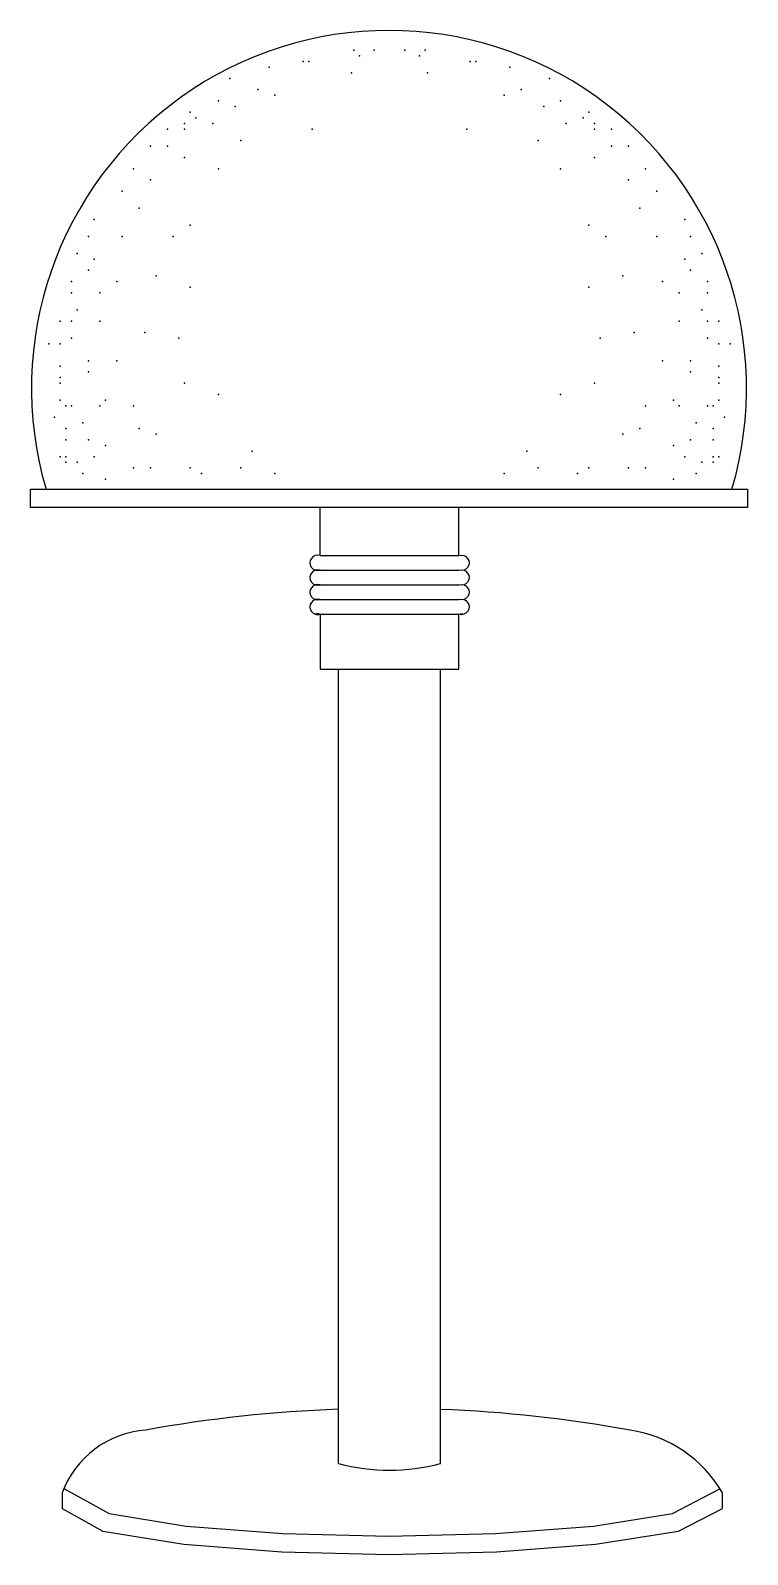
# Model space of a CAD drawing. Extents: x 344 to 683, y 1476 to 2198.
import ezdxf

# ---------------------------------------------------------------- set-up
doc = ezdxf.new("R2010")
doc.units = 0
doc.header["$MEASUREMENT"] = 0
for name, color, linetype in [('3', 3, 'CONTINUOUS'), ('7', 7, 'CONTINUOUS'), ('BH', 3, 'CONTINUOUS')]:
    doc.layers.add(name, color=color, linetype=linetype)

msp = doc.modelspace()

# ---------------------------------------------------------------- linework, layer by layer
at = {"layer": '3'}
for p, q in [((480.73, 1949.34), (546.5, 1949.34)), ((480.73, 1942.39), (546.5, 1942.39)), ((480.73, 1935.44), (546.5, 1935.44)), ((478.44, 1928.49), (546.5, 1928.49)), ((480.73, 1921.54), (546.5, 1921.54))]:
    msp.add_line(p, q, dxfattribs=at)
at = {"layer": '7'}
for p, q in [((480.73, 1949.34), (480.73, 1972.05)), ((546.5, 1949.34), (546.5, 1972.05)), ((489.42, 1519.5), (489.42, 1895.6)), ((537.81, 1519.5), (537.81, 1895.6))]:
    msp.add_line(p, q, dxfattribs=at)
msp.add_lwpolyline([(683.18, 1972.05), (343.55, 1972.05), (343.55, 1980.74), (683.18, 1980.74)], close=True, dxfattribs=at)
for points in [[(480.73, 1949.34, 1.382511), (480.73, 1942.39, 1.382511), (480.73, 1935.44, 1.382511), (480.73, 1928.49, 1.382511), (480.73, 1921.54, 0.160549), (478.44, 1921.54, 0.160549)], [(546.5, 1949.34, -1.382511), (546.5, 1942.39, -1.382511), (546.5, 1935.44, -1.382511), (546.5, 1928.49, -1.382511), (546.5, 1921.54, -0.160549), (548.79, 1921.54, -0.160549)], [(489.42, 1545.2, 0.035684), (398.18, 1535.33, 0.294236), (358.51, 1505.58), (358.51, 1498.27), (377.86, 1487.52), (416.22, 1481.27), (462.63, 1477.63), (513.36, 1476.43), (564.28, 1477.63), (611.23, 1481.27), (650.41, 1487.49), (671.25, 1498.27), (671.25, 1505.61, 0.229097), (627.54, 1535.33, 0.035097), (537.81, 1545.14, 0.035097)]]:
    msp.add_lwpolyline(points, format="xyb", dxfattribs=at)
for points in [[(480.73, 1921.54), (480.73, 1895.6), (546.5, 1895.6), (546.5, 1921.54)], [(359.37, 1507.73), (380.76, 1495.85), (417.26, 1489.9), (463.07, 1486.31), (513.36, 1485.12), (563.85, 1486.31), (610.21, 1489.9), (647.67, 1495.85), (670.13, 1507.48)]]:
    msp.add_lwpolyline(points, dxfattribs=at)
for centre, radius, start, end in [((513.36, 2028.59), 169.33, 343.58717, 196.41283), ((513.62, 1611.27), 94.91, 255.23119, 284.76881)]:
    msp.add_arc(centre, radius, start, end, dxfattribs=at)
at = {"layer": 'BH'}
for p in [(496.78, 2188.63), (506.36, 2188.63), (520.87, 2188.63), (530.45, 2188.63), (456.64, 2180.61), (472.7, 2183.28), (475.37, 2183.28), (499.46, 2185.96), (527.77, 2185.96), (551.86, 2183.28), (554.53, 2183.28), (570.59, 2180.61), (437.91, 2175.26), (495.66, 2177.94), (531.57, 2177.94), (589.32, 2175.26), (432.56, 2164.57), (451.29, 2169.92), (459.32, 2167.24), (567.91, 2167.24), (575.94, 2169.92), (594.67, 2164.57), (419.18, 2159.22), (440.58, 2161.9), (586.65, 2161.9), (608.05, 2159.22), (408.47, 2151.2), (416.5, 2153.88), (416.5, 2151.2), (421.85, 2156.55), (429.88, 2153.88), (476.93, 2151.2), (550.3, 2151.2), (597.35, 2153.88), (605.38, 2156.55), (610.73, 2153.88), (610.73, 2151.2), (618.76, 2151.2), (400.44, 2143.18), (408.47, 2143.18), (443.26, 2145.86), (583.97, 2145.86), (618.76, 2143.18), (626.79, 2143.18), (416.5, 2137.84), (610.73, 2137.84), (392.42, 2132.49), (432.56, 2132.49), (594.67, 2132.49), (634.81, 2132.49), (387.06, 2121.8), (400.44, 2127.14), (626.79, 2127.14), (640.17, 2121.8), (373.68, 2108.43), (395.09, 2113.78), (632.14, 2113.78), (653.55, 2108.43), (371.01, 2100.41), (387.06, 2100.41), (411.15, 2100.41), (419.18, 2105.76), (608.05, 2105.76), (616.08, 2100.41), (640.17, 2100.41), (656.22, 2100.41), (365.66, 2092.39), (661.58, 2092.39), (373.68, 2089.72), (653.55, 2089.72), (362.98, 2079.02), (371.01, 2084.37), (384.39, 2079.02), (403.12, 2081.7), (624.11, 2081.7), (642.84, 2079.02), (656.22, 2084.37), (664.25, 2079.02), (362.98, 2073.68), (376.36, 2073.68), (419.18, 2076.35), (608.05, 2076.35), (650.87, 2073.68), (664.25, 2073.68), (365.66, 2065.66), (661.58, 2065.66), (357.63, 2060.31), (362.98, 2060.31), (376.36, 2060.31), (650.87, 2060.31), (664.25, 2060.31), (669.6, 2060.31), (352.27, 2049.62), (357.63, 2049.62), (362.98, 2052.29), (397.77, 2054.96), (413.82, 2052.29), (613.41, 2052.29), (629.46, 2054.96), (664.25, 2052.29), (669.6, 2049.62), (674.96, 2049.62), (357.63, 2038.92), (371.01, 2041.6), (371.01, 2036.25), (384.39, 2041.6), (642.84, 2041.6), (656.22, 2041.6), (656.22, 2036.25), (669.6, 2038.92), (357.63, 2033.58), (357.63, 2030.9), (416.5, 2030.9), (610.73, 2030.9), (669.6, 2033.58), (669.6, 2030.9), (357.63, 2022.88), (360.3, 2020.21), (362.98, 2020.21), (376.36, 2020.21), (379.04, 2022.88), (392.42, 2020.21), (432.56, 2025.56), (594.67, 2025.56), (634.81, 2020.21), (648.19, 2022.88), (650.87, 2020.21), (664.25, 2020.21), (666.93, 2020.21), (669.6, 2022.88), (354.95, 2014.86), (672.28, 2014.86), (360.3, 2009.52), (368.33, 2012.19), (368.33, 2012.19), (395.09, 2009.52), (403.12, 2006.84), (624.11, 2006.84), (632.14, 2009.52), (658.9, 2012.19), (658.9, 2012.19), (666.93, 2009.52), (360.3, 2004.17), (371.01, 2004.17), (379.04, 2001.5), (448.61, 1998.82), (578.62, 1998.82), (648.19, 2001.5), (656.22, 2004.17), (666.93, 2004.17), (357.63, 1996.15), (360.3, 1996.15), (360.3, 1993.48), (365.66, 1993.48), (373.68, 1996.15), (653.55, 1996.15), (661.58, 1993.48), (666.93, 1996.15), (666.93, 1993.48), (669.6, 1996.15), (368.33, 1988.13), (379.04, 1985.46), (392.42, 1990.8), (400.44, 1990.8), (419.18, 1990.8), (424.53, 1988.13), (443.26, 1990.8), (459.32, 1988.13), (567.91, 1988.13), (583.97, 1990.8), (602.7, 1988.13), (608.05, 1990.8), (626.79, 1990.8), (634.81, 1990.8), (648.19, 1985.46), (658.9, 1988.13)]:
    msp.add_point(p, dxfattribs=at)

doc.saveas('drawing.dxf')
